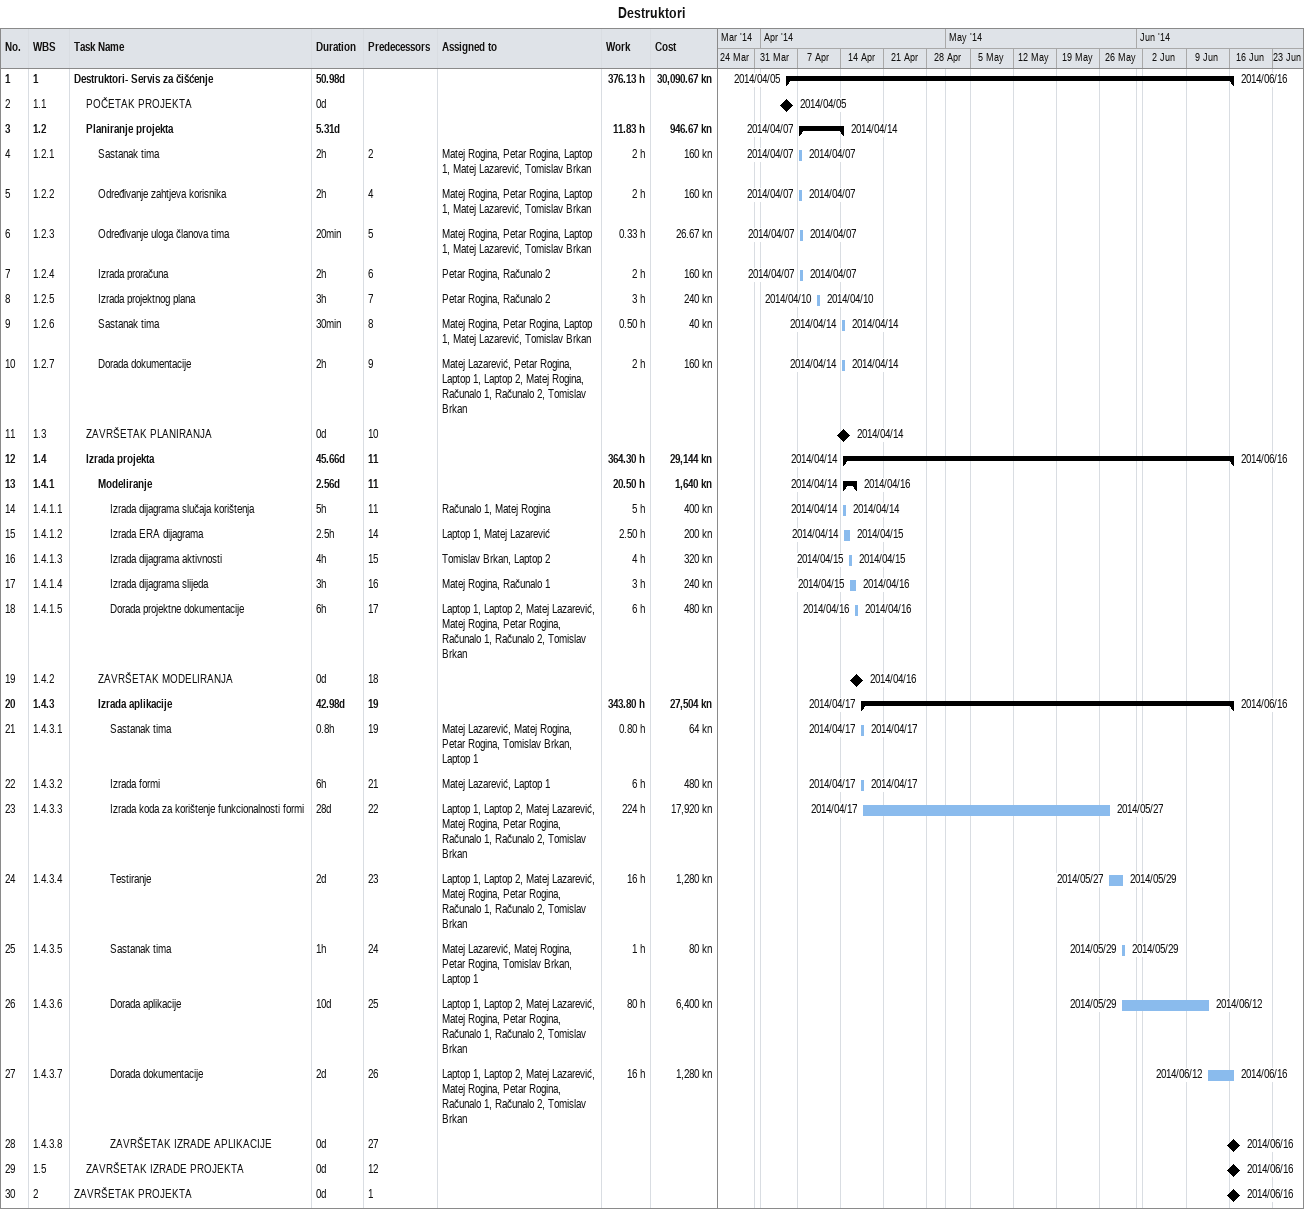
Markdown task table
Destruktori

| ID | WBS | Task | Duration | Start | Finish | Predecessors | Resources | Work (h) | Cost (kn) |
|---|---|---|---|---|---|---|---|---|---|
| 1 | 1 | **Destruktori- Servis za čišćenje** | 50.98d | 2014-04-05 | 2014-06-16 |  |  | 376.13 | 30090.67 |
| 2 | 1.1 | POČETAK PROJEKTA | 0d | 2014-04-05 | 2014-04-05 |  |  |  |  |
| 3 | 1.2 | **Planiranje projekta** | 5.31d | 2014-04-07 | 2014-04-14 |  |  | 11.83 | 946.67 |
| 4 | 1.2.1 | Sastanak tima | 2h | 2014-04-07 | 2014-04-07 | 2 | Matej Rogina, Petar Rogina, Laptop 1, Matej Lazarević, Tomislav Brkan | 2 | 160 |
| 5 | 1.2.2 | Određivanje zahtjeva korisnika | 2h | 2014-04-07 | 2014-04-07 | 4 | Matej Rogina, Petar Rogina, Laptop 1, Matej Lazarević, Tomislav Brkan | 2 | 160 |
| 6 | 1.2.3 | Određivanje uloga članova tima | 20min | 2014-04-07 | 2014-04-07 | 5 | Matej Rogina, Petar Rogina, Laptop 1, Matej Lazarević, Tomislav Brkan | 0.33 | 26.67 |
| 7 | 1.2.4 | Izrada proračuna | 2h | 2014-04-07 | 2014-04-07 | 6 | Petar Rogina, Računalo 2 | 2 | 160 |
| 8 | 1.2.5 | Izrada projektnog plana | 3h | 2014-04-10 | 2014-04-10 | 7 | Petar Rogina, Računalo 2 | 3 | 240 |
| 9 | 1.2.6 | Sastanak tima | 30min | 2014-04-14 | 2014-04-14 | 8 | Matej Rogina, Petar Rogina, Laptop 1, Matej Lazarević, Tomislav Brkan | 0.50 | 40 |
| 10 | 1.2.7 | Dorada dokumentacije | 2h | 2014-04-14 | 2014-04-14 | 9 | Matej Lazarević, Petar Rogina, Laptop 1, Laptop 2, Matej Rogina, Računalo 1, Računalo 2, Tomislav Brkan | 2 | 160 |
| 11 | 1.3 | ZAVRŠETAK PLANIRANJA | 0d | 2014-04-14 | 2014-04-14 | 10 |  |  |  |
| 12 | 1.4 | **Izrada projekta** | 45.66d | 2014-04-14 | 2014-06-16 | 11 |  | 364.30 | 29144 |
| 13 | 1.4.1 | **Modeliranje** | 2.56d | 2014-04-14 | 2014-04-16 | 11 |  | 20.50 | 1640 |
| 14 | 1.4.1.1 | Izrada dijagrama slučaja korištenja | 5h | 2014-04-14 | 2014-04-14 | 11 | Računalo 1, Matej Rogina | 5 | 400 |
| 15 | 1.4.1.2 | Izrada ERA dijagrama | 2.5h | 2014-04-14 | 2014-04-15 | 14 | Laptop 1, Matej Lazarević | 2.50 | 200 |
| 16 | 1.4.1.3 | Izrada dijagrama aktivnosti | 4h | 2014-04-15 | 2014-04-15 | 15 | Tomislav Brkan, Laptop 2 | 4 | 320 |
| 17 | 1.4.1.4 | Izrada dijagrama slijeda | 3h | 2014-04-15 | 2014-04-16 | 16 | Matej Rogina, Računalo 1 | 3 | 240 |
| 18 | 1.4.1.5 | Dorada projektne dokumentacije | 6h | 2014-04-16 | 2014-04-16 | 17 | Laptop 1, Laptop 2, Matej Lazarević, Matej Rogina, Petar Rogina, Računalo 1, Računalo 2, Tomislav Brkan | 6 | 480 |
| 19 | 1.4.2 | ZAVRŠETAK MODELIRANJA | 0d | 2014-04-16 | 2014-04-16 | 18 |  |  |  |
| 20 | 1.4.3 | **Izrada aplikacije** | 42.98d | 2014-04-17 | 2014-06-16 | 19 |  | 343.80 | 27504 |
| 21 | 1.4.3.1 | Sastanak tima | 0.8h | 2014-04-17 | 2014-04-17 | 19 | Matej Lazarević, Matej Rogina, Petar Rogina, Tomislav Brkan, Laptop 1 | 0.80 | 64 |
| 22 | 1.4.3.2 | Izrada formi | 6h | 2014-04-17 | 2014-04-17 | 21 | Matej Lazarević, Laptop 1 | 6 | 480 |
| 23 | 1.4.3.3 | Izrada koda za korištenje funkcionalnosti formi | 28d | 2014-04-17 | 2014-05-27 | 22 | Laptop 1, Laptop 2, Matej Lazarević, Matej Rogina, Petar Rogina, Računalo 1, Računalo 2, Tomislav Brkan | 224 | 17920 |
| 24 | 1.4.3.4 | Testiranje | 2d | 2014-05-27 | 2014-05-29 | 23 | Laptop 1, Laptop 2, Matej Lazarević, Matej Rogina, Petar Rogina, Računalo 1, Računalo 2, Tomislav Brkan | 16 | 1280 |
| 25 | 1.4.3.5 | Sastanak tima | 1h | 2014-05-29 | 2014-05-29 | 24 | Matej Lazarević, Matej Rogina, Petar Rogina, Tomislav Brkan, Laptop 1 | 1 | 80 |
| 26 | 1.4.3.6 | Dorada aplikacije | 10d | 2014-05-29 | 2014-06-12 | 25 | Laptop 1, Laptop 2, Matej Lazarević, Matej Rogina, Petar Rogina, Računalo 1, Računalo 2, Tomislav Brkan | 80 | 6400 |
| 27 | 1.4.3.7 | Dorada dokumentacije | 2d | 2014-06-12 | 2014-06-16 | 26 | Laptop 1, Laptop 2, Matej Lazarević, Matej Rogina, Petar Rogina, Računalo 1, Računalo 2, Tomislav Brkan | 16 | 1280 |
| 28 | 1.4.3.8 | ZAVRŠETAK IZRADE APLIKACIJE | 0d | 2014-06-16 | 2014-06-16 | 27 |  |  |  |
| 29 | 1.5 | ZAVRŠETAK IZRADE PROJEKTA | 0d | 2014-06-16 | 2014-06-16 | 12 |  |  |  |
| 30 | 2 | ZAVRŠETAK PROJEKTA | 0d | 2014-06-16 | 2014-06-16 | 1 |  |  |  |
